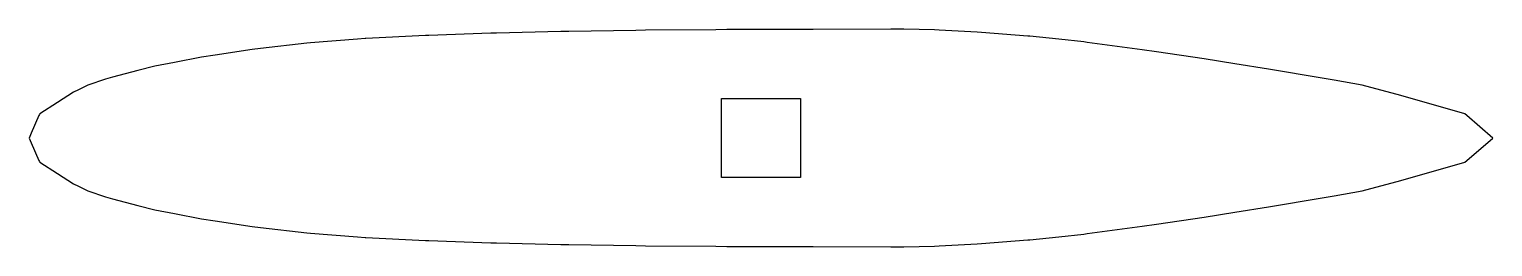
# Model space of a CAD drawing. Extents: x -3.71 to 3.71, y -0.55 to 0.55.
import ezdxf

# ---------------------------------------------------------------- set-up
doc = ezdxf.new("R2010")
doc.units = 0

msp = doc.modelspace()

# ---------------------------------------------------------------- linework, layer by layer
for p, q in [((-1.7014, 0.5197), (-2.0047, 0.5049)), ((-1.6839, 0.5206), (-1.7014, 0.5197)), ((-1.371, 0.5313), (-1.6839, 0.5206)), ((-1.3407, 0.5324), (-1.371, 0.5313)), ((-1.0158, 0.5398), (-1.3407, 0.5324)), ((-0.9747, 0.5407), (-1.0158, 0.5398)), ((-0.6354, 0.5456), (-0.9747, 0.5407)), ((-0.5856, 0.5463), (-0.6354, 0.5456)), ((-0.2296, 0.5491), (-0.5856, 0.5463)), ((-0.1728, 0.5496), (-0.2296, 0.5491)), ((0.2019, 0.5509), (-0.1728, 0.5496)), ((0.264, 0.5512), (0.2019, 0.5509)), ((0.6591, 0.5515), (0.264, 0.5512)), ((0.7252, 0.5516), (0.6591, 0.5515)), ((0.8795, 0.5479), (0.7252, 0.5516)), ((0.9031, 0.5474), (0.8795, 0.5479)), ((1.0962, 0.5365), (0.9031, 0.5474)), ((1.1177, 0.5352), (1.0962, 0.5365)), ((1.3535, 0.5168), (1.1177, 0.5352)), ((-2.5814, 0.4487), (-2.7681, 0.4206)), ((-2.5381, 0.4536), (-2.5814, 0.4487)), ((-2.3038, 0.4803), (-2.5381, 0.4536)), ((-2.2849, 0.4819), (-2.3038, 0.4803)), ((-2.0469, 0.5021), (-2.2849, 0.4819)), ((-2.0073, 0.5048), (-2.0469, 0.5021)), ((-2.0047, 0.5049), (-2.0073, 0.5048)), ((1.3643, 0.5159), (1.3535, 0.5168)), ((1.5111, 0.5021), (1.3643, 0.5159)), ((1.6379, 0.4871), (1.5111, 0.5021)), ((1.6551, 0.4848), (1.6379, 0.4871)), ((1.9339, 0.4474), (1.6551, 0.4848)), ((2.0065, 0.4368), (1.9339, 0.4474)), ((-2.9755, 0.3831), (-3.074, 0.3637)), ((-2.838, 0.4101), (-2.9755, 0.3831)), ((-2.7681, 0.4206), (-2.838, 0.4101)), ((2.2473, 0.4014), (2.0065, 0.4368)), ((2.4025, 0.3769), (2.2473, 0.4014)), ((2.5735, 0.3499), (2.4025, 0.3769)), ((-3.3245, 0.2977), (-3.4135, 0.2688)), ((-3.2899, 0.309), (-3.3245, 0.2977)), ((-3.1608, 0.3417), (-3.2899, 0.309)), ((-3.074, 0.3637), (-3.1608, 0.3417)), ((2.8461, 0.3042), (2.5735, 0.3499)), ((2.9075, 0.2939), (2.8461, 0.3042)), ((-3.4862, 0.2324), (-3.5683, 0.1799)), ((-3.4608, 0.2451), (-3.4862, 0.2324)), ((-3.4135, 0.2688), (-3.4608, 0.2451)), ((3.0492, 0.2688), (2.9075, 0.2939)), ((3.2446, 0.2155), (3.0492, 0.2688)), ((-3.5683, 0.1799), (-3.6583, 0.1223)), ((-0.2, -0.2), (-0.2, 0.2)), ((-0.2, 0.2), (0.2, 0.2)), ((0.2, 0.2), (0.2, -0.2)), ((3.5698, 0.1223), (3.2446, 0.2155)), ((-3.6631, 0.1134), (-3.7009, 0.0245)), ((-3.6598, 0.1195), (-3.6631, 0.1134)), ((-3.6583, 0.1223), (-3.6598, 0.1195)), ((3.5799, 0.114), (3.5698, 0.1223)), ((3.7113, 0), (3.5799, 0.114)), ((-3.7009, 0.0245), (-3.7113, 0)), ((-3.7113, 0), (-3.7009, -0.0245)), ((-3.7009, -0.0245), (-3.6631, -0.1134)), ((3.5799, -0.114), (3.7113, 0)), ((-3.6631, -0.1134), (-3.6598, -0.1195)), ((-3.6598, -0.1195), (-3.6583, -0.1223)), ((-3.6583, -0.1223), (-3.5683, -0.1799)), ((3.2446, -0.2155), (3.5698, -0.1223)), ((3.5698, -0.1223), (3.5799, -0.114)), ((-3.5683, -0.1799), (-3.4862, -0.2324)), ((0.2, -0.2), (-0.2, -0.2)), ((3.0492, -0.2688), (3.2446, -0.2155)), ((-3.4862, -0.2324), (-3.4608, -0.2451)), ((-3.4608, -0.2451), (-3.4135, -0.2688)), ((-3.4135, -0.2688), (-3.3245, -0.2977)), ((2.8461, -0.3042), (2.9075, -0.2939)), ((2.9075, -0.2939), (3.0492, -0.2688)), ((-3.3245, -0.2977), (-3.2899, -0.309)), ((-3.2899, -0.309), (-3.1608, -0.3417)), ((-3.1608, -0.3417), (-3.074, -0.3637)), ((-3.074, -0.3637), (-2.9755, -0.3831)), ((2.4025, -0.3769), (2.5735, -0.3499)), ((2.5735, -0.3499), (2.8461, -0.3042)), ((-2.9755, -0.3831), (-2.838, -0.4101)), ((-2.838, -0.4101), (-2.7681, -0.4206)), ((-2.7681, -0.4206), (-2.5814, -0.4487)), ((1.9339, -0.4474), (2.0065, -0.4368)), ((2.0065, -0.4368), (2.2473, -0.4014)), ((2.2473, -0.4014), (2.4025, -0.3769)), ((-2.5814, -0.4487), (-2.5381, -0.4536)), ((-2.5381, -0.4536), (-2.3038, -0.4803)), ((-2.3038, -0.4803), (-2.2849, -0.4819)), ((-2.2849, -0.4819), (-2.0469, -0.5021)), ((-2.0469, -0.5021), (-2.0073, -0.5048)), ((-2.0073, -0.5048), (-2.0047, -0.5049)), ((-2.0047, -0.5049), (-1.7014, -0.5197)), ((1.1177, -0.5352), (1.3535, -0.5168)), ((1.3535, -0.5168), (1.3643, -0.5159)), ((1.3643, -0.5159), (1.5111, -0.5021)), ((1.5111, -0.5021), (1.6379, -0.4871)), ((1.6379, -0.4871), (1.6551, -0.4848)), ((1.6551, -0.4848), (1.9339, -0.4474)), ((-1.7014, -0.5197), (-1.6839, -0.5206)), ((-1.6839, -0.5206), (-1.371, -0.5313)), ((-1.371, -0.5313), (-1.3407, -0.5324)), ((-1.3407, -0.5324), (-1.0158, -0.5398)), ((-1.0158, -0.5398), (-0.9747, -0.5407)), ((-0.9747, -0.5407), (-0.6354, -0.5456)), ((-0.6354, -0.5456), (-0.5856, -0.5463)), ((-0.5856, -0.5463), (-0.2296, -0.5491)), ((-0.2296, -0.5491), (-0.1728, -0.5496)), ((-0.1728, -0.5496), (0.2019, -0.5509)), ((0.2019, -0.5509), (0.264, -0.5512)), ((0.264, -0.5512), (0.6591, -0.5515)), ((0.6591, -0.5515), (0.7252, -0.5516)), ((0.7252, -0.5516), (0.8795, -0.5479)), ((0.8795, -0.5479), (0.9031, -0.5474)), ((0.9031, -0.5474), (1.0962, -0.5365)), ((1.0962, -0.5365), (1.1177, -0.5352))]:
    msp.add_line(p, q)

doc.saveas('drawing.dxf')
